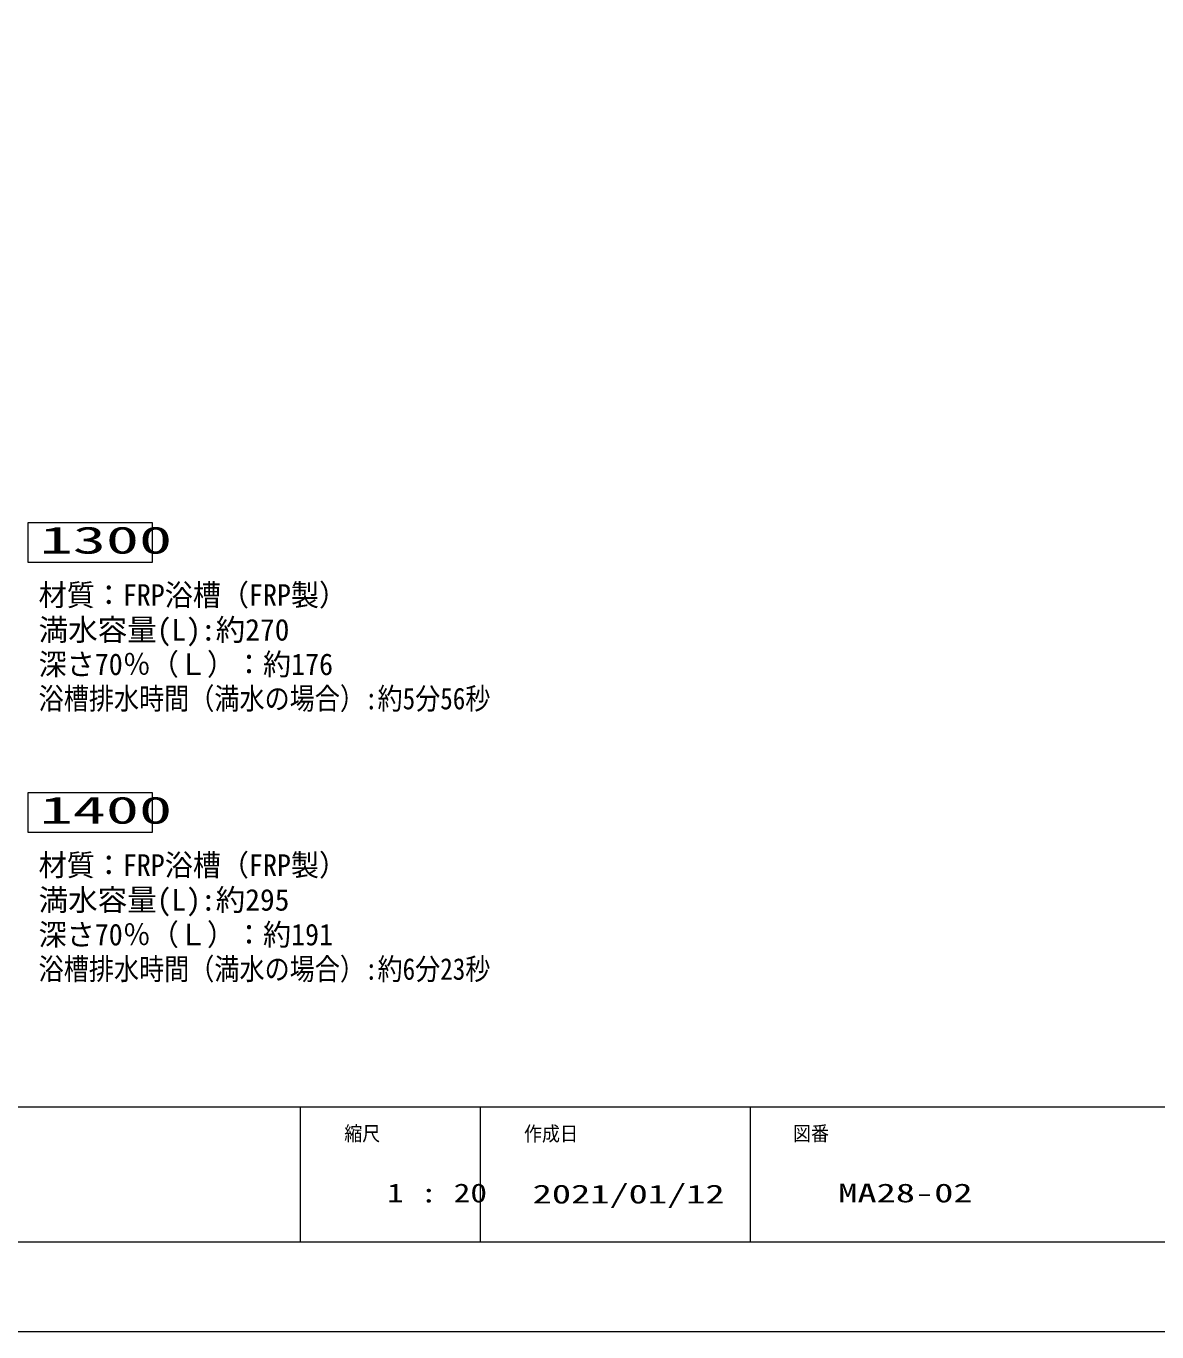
# Model space of a CAD drawing. Units: millimetres on the paper, scale 1:20. Extents: x -305 to 305, y -152 to 152.
# Drawn here: x -26.4 to 99.1, y -148.5 to -3.5 of the extents above; entities that cross this region are included whole.
import ezdxf
from ezdxf.enums import TextEntityAlignment as Align

# ---------------------------------------------------------------- set-up
doc = ezdxf.new("R2010")
doc.units = ezdxf.units.MM
for name, color, linetype, lineweight in [('0-0_1図面枠', 7, 'Continuous', 9), ('0-1_0', 7, 'Continuous', 9), ('0-2_図面枠', 3, 'Continuous', 9), ('0-3_DEFPOINTS', 7, 'Continuous', 9), ('0-6_S1', 7, 'Continuous', 9)]:
    doc.layers.add(name, color=color, linetype=linetype, lineweight=lineweight)
doc.styles.add('ＭＳ ゴシック', font='')
doc.styles.get('ＭＳ ゴシック').set_extended_font_data('MS Gothic')

# ---------------------------------------------------------------- blocks, each defined once
blk = doc.blocks.new('RECT')
at = {"layer": '0-1_0'}
blk.add_lwpolyline([(-0.5, 0.5), (-0.5, -0.5), (0.5, -0.5), (0.5, 0.5)], close=True, dxfattribs=at)

msp = doc.modelspace()

# ---------------------------------------------------------------- linework, layer by layer
at = {"layer": '0-1_0'}
for p, q in [((3.983, -123.498), (3.983, -138.498)), ((23.983, -123.498), (23.983, -138.498)), ((53.983, -123.498), (53.983, -138.498))]:
    msp.add_line(p, q, dxfattribs=at)
at = {"layer": '0-2_図面枠'}
msp.add_line((-291.017, -123.498), (108.983, -123.498), dxfattribs=at)
msp.add_lwpolyline([(-291.017, -138.498), (108.983, -138.498), (108.983, 138.502), (-291.017, 138.502)], close=True, dxfattribs=at)
at = {"layer": '0-3_DEFPOINTS'}
msp.add_line((118.983, -148.498), (-301.017, -148.498), dxfattribs=at)

# ---------------------------------------------------------------- block references
at = {"layer": '0-6_S1', "xscale": 13.84167, "yscale": 4.375}
for p in [(-19.318, -60.812), (-19.318, -90.812)]:
    msp.add_blockref('RECT', p, dxfattribs=at)

# ---------------------------------------------------------------- texts
at = {"layer": '0-0_1図面枠', "style": 'ＭＳ ゴシック'}
for s, height, width, p in [('縮尺', 1.628, 0.9, (8.896, -127.769)), ('作成日', 1.628, 0.9, (28.857, -127.788)), ('図番', 1.628, 0.9, (58.732, -127.759)), ('2021/01/12', 2.089, 1.5, (29.822, -134.861)), ('1 : 20', 2.092, 1.3, (13.65, -134.738)), ('MA28-02', 2.089, 1.5, (63.761, -134.737))]:
    msp.add_text(s, height=height, dxfattribs=dict(at, width=width)).set_placement(p, align=Align.BOTTOM_LEFT)
at = {"layer": '0-6_S1', "style": 'ＭＳ ゴシック'}
for s, height, width, p in [('1300', 3.006, 1.8, (-24.943, -62.953)), ('材質：FRP浴槽（FRP製）', 2.405, 0.95, (-25.051, -68.571)), ('深さ70％（Ｌ）：約176', 2.405, 0.95, (-25.051, -76.262)), ('浴槽排水時間（満水の場合）:約5分56秒', 2.405, 0.85, (-25.051, -80.071)), ('1400', 3.006, 1.8, (-24.943, -92.953)), ('材質：FRP浴槽（FRP製）', 2.405, 0.95, (-25.051, -98.571)), ('深さ70％（Ｌ）：約191', 2.405, 0.95, (-25.051, -106.288)), ('浴槽排水時間（満水の場合）:約6分23秒', 2.405, 0.85, (-25.051, -110.11))]:
    msp.add_text(s, height=height, dxfattribs=dict(at, width=width)).set_placement(p, align=Align.BOTTOM_LEFT)
for s, p in [('満水容量(L):約270', (-25.051, -72.429)), ('満水容量(L):約295', (-25.051, -102.429))]:
    msp.add_text(s, height=2.405, dxfattribs=at).set_placement(p, align=Align.BOTTOM_LEFT)

doc.saveas('drawing.dxf')
